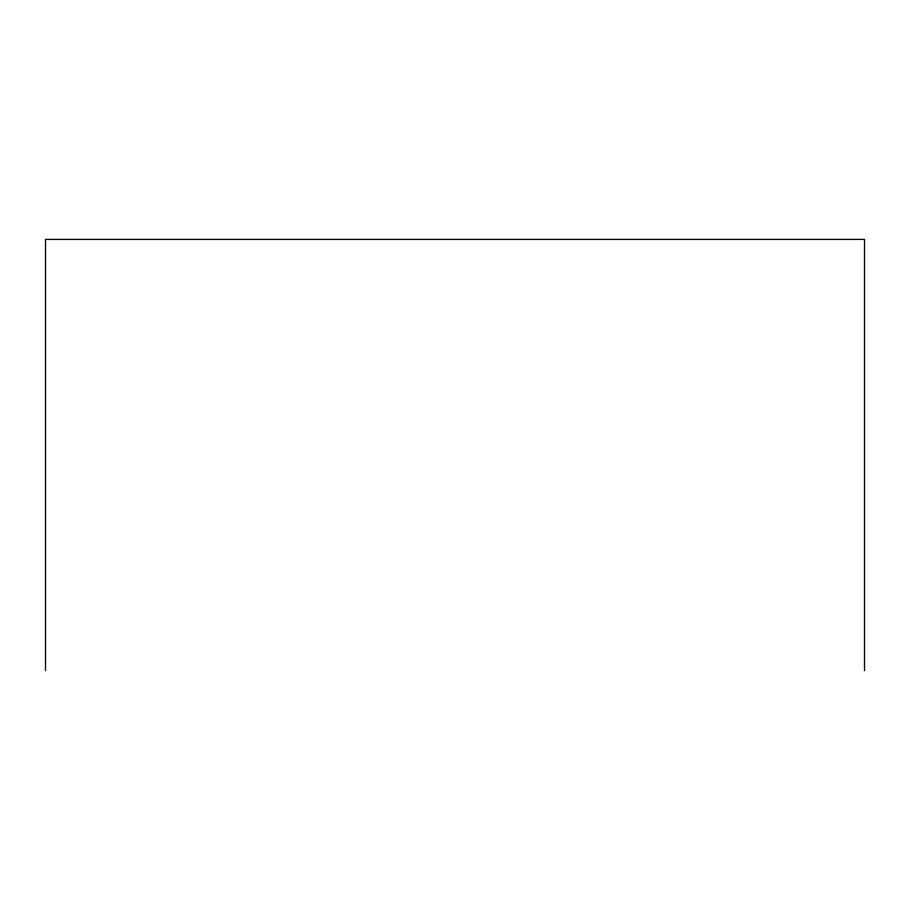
<?xml version="1.0" encoding="UTF-8"?>
<svg xmlns="http://www.w3.org/2000/svg" width="910" height="910" viewBox="0 0 910 910"><rect width="100%" height="100%" fill="white"/><g stroke="black" fill="none" stroke-linecap="round" stroke-linejoin="round"><path stroke-width="1.36" d="M864.5 670.59L864.5 239.41L45.5 239.41L45.5 670.59"/></g></svg>
